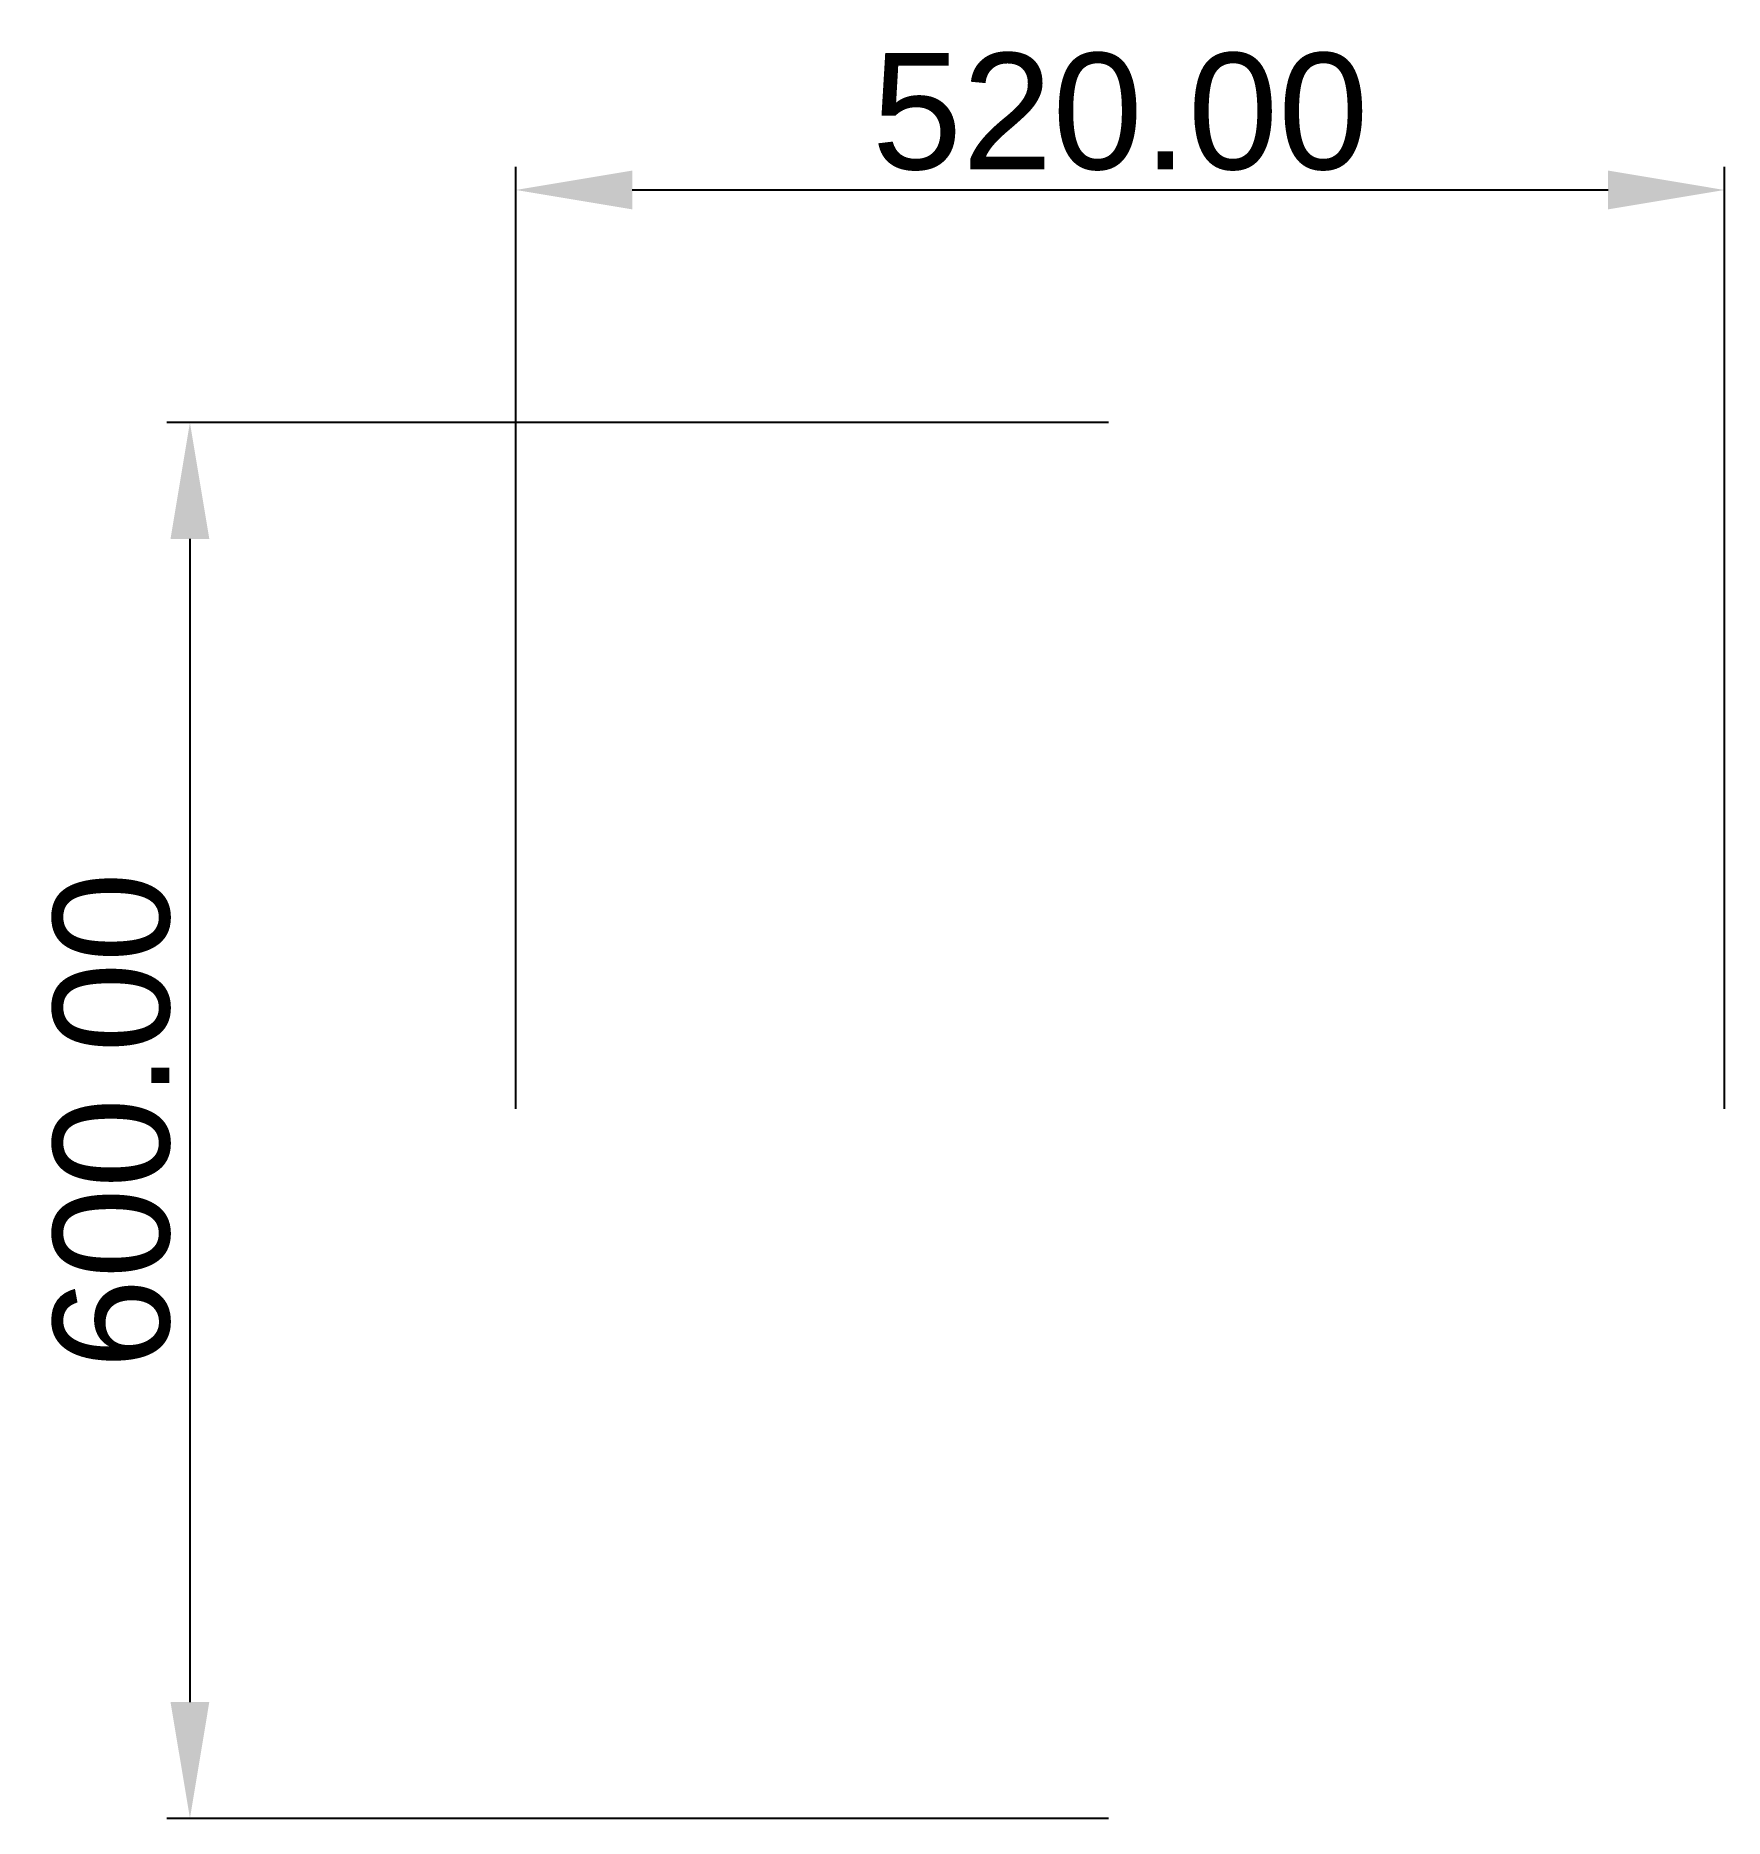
# Model space of a CAD drawing. Header units: millimetres. Extents: x 123 to 849, y 174 to 941.
import ezdxf

# ---------------------------------------------------------------- set-up
doc = ezdxf.new("R2010")
doc.units = ezdxf.units.MM
doc.layers.add('Default', color=7, linetype='Continuous')
doc.styles.add('Arial Regular', font='arial.ttf')
doc.dimstyles.new('Template Millimeter Small', dxfattribs={"dimscale": 10, "dimtxt": 5, "dimasz": 5, "dimexe": 1, "dimexo": 0.5, "dimgap": 0.8, "dimtad": 1, "dimtoh": 1, "dimzin": 1, "dimdsep": 46, "dimtxsty": 'Arial Regular', "dimcen": 2.5, "dimadec": 1, "dimazin": 1, "dimtfac": 1, "dimtdec": 4, "dimtix": 1, "dimtofl": 0, "dimtmove": 1, "dimatfit": 3, "dimldrblk": 'OPEN90', "dimfxl": 1, "dimtolj": 1, "dimtzin": 1, "dimarcsym": 0})

# ---------------------------------------------------------------- blocks, each defined once
blk = doc.blocks.new('*D3')
at = {"layer": 'Default', "color": 0, "lineweight": -2, "transparency": 16777216}
for p, q in [((329.42, 479.33), (329.42, 884.33)), ((849.04, 479.33), (849.04, 884.33)), ((379.42, 874.33), (799.04, 874.33))]:
    blk.add_line(p, q, dxfattribs=at)
at = {"layer": 'Default', "color": 0, "transparency": 16777216}
for points in [[(379.42, 882.67), (379.42, 866), (329.42, 874.33)], [(799.04, 882.67), (799.04, 866), (849.04, 874.33)]]:
    blk.add_solid(points, dxfattribs=at)
at = {"layer": 'Defpoints', "color": 0, "transparency": 16777216}
for p in [(849.04, 874.33), (329.42, 474.33), (849.04, 474.33)]:
    blk.add_point(p, dxfattribs=at)
at = {"layer": 'Default', "color": 0, "transparency": 16777216, "insert": (589.23, 907.86), "char_height": 50, "attachment_point": 5, "style": 'Arial Regular'}
blk.add_mtext('\\A1;520.00', dxfattribs=at)
blk = doc.blocks.new('*D4')
at = {"layer": 'Default', "color": 0, "lineweight": -2, "transparency": 16777216}
for p, q in [((584.23, 774.33), (179.23, 774.33)), ((189.23, 724.33), (189.23, 224.33)), ((584.23, 174.33), (179.23, 174.33))]:
    blk.add_line(p, q, dxfattribs=at)
at = {"layer": 'Default', "color": 0, "transparency": 16777216}
for points in [[(180.89, 724.33), (197.56, 724.33), (189.23, 774.33)], [(180.89, 224.33), (197.56, 224.33), (189.23, 174.33)]]:
    blk.add_solid(points, dxfattribs=at)
at = {"layer": 'Defpoints', "color": 0, "transparency": 16777216}
for p in [(589.23, 774.33), (189.23, 174.33), (589.23, 174.33)]:
    blk.add_point(p, dxfattribs=at)
at = {"layer": 'Default', "color": 0, "transparency": 16777216, "insert": (155.7, 474.33), "char_height": 50, "attachment_point": 5, "rotation": 90, "style": 'Arial Regular'}
blk.add_mtext('\\A1;600.00', dxfattribs=at)

msp = doc.modelspace()

# ---------------------------------------------------------------- dimensions: what is measured, and where the dimension line sits
at = {"layer": 'Default'}
dim = msp.add_linear_dim(base=(849.035, 874.333), p1=(329.42, 474.333), p2=(849.035, 474.333), text='520.00', dimstyle='Template Millimeter Small', override={"dimscale": 10, "dimtxt": 5, "dimasz": 5, "dimexe": 1, "dimexo": 0.5, "dimgap": 0.8, "dimtad": 1, "dimtih": 0, "dimtoh": 0, "dimdec": 2, "dimzin": 1, "dimtxsty": 'Arial Regular', "dimsah": 0, "dimcen": 2.5, "dimadec": 1, "dimazin": 1, "dimtix": 0, "dimtmove": 0, "dimtzin": 1}, dxfattribs=at)
dim.commit()
dim.dimension.update_dxf_attribs({"geometry": '*D3', "text_midpoint": (589.228, 907.861)})
dim = msp.add_linear_dim(base=(189.228, 174.333), p1=(589.228, 774.333), p2=(589.228, 174.333), angle=90, dimstyle='Template Millimeter Small', override={"dimscale": 10, "dimtxt": 5, "dimasz": 5, "dimexe": 1, "dimexo": 0.5, "dimgap": 0.8, "dimtad": 1, "dimtih": 0, "dimtoh": 0, "dimdec": 2, "dimzin": 1, "dimtxsty": 'Arial Regular', "dimsah": 0, "dimcen": 2.5, "dimadec": 1, "dimazin": 1, "dimtix": 0, "dimtmove": 0, "dimtzin": 1}, dxfattribs=at)
dim.commit()
dim.dimension.update_dxf_attribs({"geometry": '*D4', "text_midpoint": (155.699, 474.333)})

doc.saveas('drawing.dxf')
